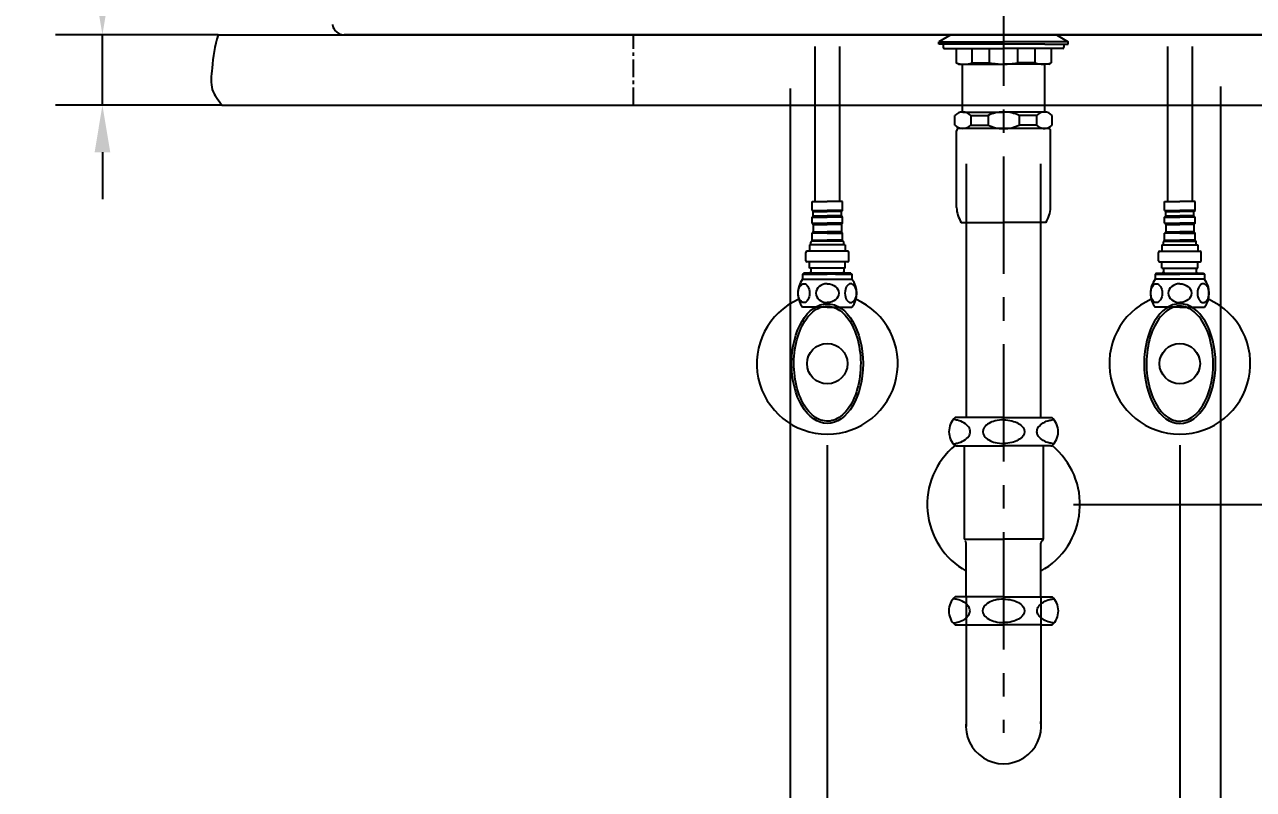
# Model space of a CAD drawing. Extents: x 9 to 3109, y -2323 to -132.
# Drawn here: x 793 to 1315, y -1925 to -1599 of the extents above; entities that cross this region are included whole.
import ezdxf

# ---------------------------------------------------------------- set-up
doc = ezdxf.new("R2010")
doc.units = 0
doc.header["$LTSCALE"] = 20
doc.header["$MEASUREMENT"] = 0
doc.linetypes.add('CENTER', pattern=[2, 1.25, -0.25, 0.25, -0.25])
doc.layers.get('0').update_dxf_attribs({"linetype": 'CONTINUOUS'})
doc.layers.get('DEFPOINTS').update_dxf_attribs({"linetype": 'CONTINUOUS'})
for name, color, linetype in [('1', 1, 'CONTINUOUS'), ('3', 3, 'CONTINUOUS'), ('4', 4, 'CONTINUOUS'), ('5', 5, 'CONTINUOUS'), ('6', 6, 'CONTINUOUS')]:
    doc.layers.add(name, color=color, linetype=linetype)
doc.styles.get("Standard").update_dxf_attribs({"font": 'NanumGothic.ttf'})
doc.dimstyles.get("Standard").update_dxf_attribs({"dimtxt": 2.5, "dimasz": 2, "dimexe": 2, "dimexo": 1, "dimgap": 1.5, "dimtad": 1, "dimdec": 0, "dimlfac": 10, "dimrnd": 0.5, "dimzin": 0, "dimdsep": 46, "dimtxsty": 'Standard', "dimcen": 0, "dimclrt": 2, "dimadec": 0, "dimazin": 0, "dimtfac": 1, "dimtdec": 0, "dimtmove": 0, "dimatfit": 3, "dimfxl": 1, "dimtolj": 1, "dimtzin": 0, "dimarcsym": 0})

# ---------------------------------------------------------------- blocks, each defined once
blk = doc.blocks.new('*D70')
at = {"color": 3, "lineweight": -2, "transparency": 16777216}
for p, q in [((1238.88, -1803.53), (1660.46, -1803.53)), ((1650.46, -1823.53), (1650.46, -2183.48)), ((1514.11, -2203.48), (1660.46, -2203.48))]:
    blk.add_line(p, q, dxfattribs=at)
at = {"color": 3, "transparency": 16777216}
for points in [[(1647.12, -1823.53), (1653.79, -1823.53), (1650.46, -1803.53)], [(1647.12, -2183.48), (1653.79, -2183.48), (1650.46, -2203.48)]]:
    blk.add_solid(points, dxfattribs=at)
at = {"layer": 'DEFPOINTS', "color": 0, "transparency": 16777216}
for p in [(1233.88, -1803.53), (1509.11, -2203.48), (1650.46, -2203.48)]:
    blk.add_point(p, dxfattribs=at)
at = {"color": 2, "transparency": 16777216, "insert": (1630.46, -2003.5), "char_height": 20, "attachment_point": 5, "rotation": 90}
blk.add_mtext('\\A1;400', dxfattribs=at)
blk = doc.blocks.new('*D71')
at = {"layer": '1', "color": 3, "lineweight": -2, "transparency": 16777216}
for p, q in [((825.68, -1583.5), (825.68, -1513.5)), ((874.97, -1603.5), (805.68, -1603.5)), ((825.68, -1633.5), (825.68, -1603.5)), ((876.43, -1633.5), (805.68, -1633.5)), ((825.68, -1653.5), (825.68, -1673.5))]:
    blk.add_line(p, q, dxfattribs=at)
at = {"layer": '1', "color": 3, "transparency": 16777216}
for points in [[(822.35, -1583.5), (829.01, -1583.5), (825.68, -1603.5)], [(822.35, -1653.5), (829.01, -1653.5), (825.68, -1633.5)]]:
    blk.add_solid(points, dxfattribs=at)
at = {"layer": 'DEFPOINTS', "color": 0, "transparency": 16777216}
for p in [(825.68, -1603.5), (874.97, -1603.5), (876.43, -1633.5)]:
    blk.add_point(p, dxfattribs=at)
at = {"layer": '1', "color": 2, "transparency": 16777216, "insert": (805.68, -1538.5), "char_height": 20, "attachment_point": 5, "rotation": 90}
blk.add_mtext('\\A1;30', dxfattribs=at)
blk = doc.blocks.new('*D73')
at = {"color": 3, "lineweight": -2, "transparency": 16777216}
for p, q in [((1134.11, -1778.18), (1134.11, -2001.11)), ((1284.11, -1778.18), (1284.11, -2001.11)), ((1154.11, -1981.11), (1264.11, -1981.11))]:
    blk.add_line(p, q, dxfattribs=at)
at = {"color": 3, "transparency": 16777216}
for points in [[(1154.11, -1977.77), (1154.11, -1984.44), (1134.11, -1981.11)], [(1264.11, -1977.77), (1264.11, -1984.44), (1284.11, -1981.11)]]:
    blk.add_solid(points, dxfattribs=at)
at = {"layer": 'DEFPOINTS', "color": 0, "transparency": 16777216}
for p in [(1134.11, -1778.18), (1284.11, -1778.18), (1284.11, -1981.11)]:
    blk.add_point(p, dxfattribs=at)
at = {"color": 2, "transparency": 16777216, "insert": (1209.11, -1961.11), "char_height": 20, "attachment_point": 5}
blk.add_mtext('\\A1;150', dxfattribs=at)
blk = doc.blocks.new('*D74')
at = {"layer": '3', "color": 3, "lineweight": -2, "transparency": 16777216}
for p, q in [((1301.48, -1625.49), (1301.48, -2076.74)), ((1118.34, -1626.3), (1118.34, -2076.74)), ((1138.34, -2056.74), (1281.48, -2056.74))]:
    blk.add_line(p, q, dxfattribs=at)
at = {"layer": '3', "color": 3, "transparency": 16777216}
for points in [[(1138.34, -2053.4), (1138.34, -2060.07), (1118.34, -2056.74)], [(1281.48, -2053.4), (1281.48, -2060.07), (1301.48, -2056.74)]]:
    blk.add_solid(points, dxfattribs=at)
at = {"layer": 'DEFPOINTS', "color": 0, "transparency": 16777216}
for p in [(1301.48, -1625.49), (1118.34, -1626.3), (1301.48, -2056.74)]:
    blk.add_point(p, dxfattribs=at)
at = {"layer": '3', "color": 2, "transparency": 16777216, "insert": (1209.91, -2036.74), "char_height": 20, "attachment_point": 5}
blk.add_mtext('\\A1;180', dxfattribs=at)
blk = doc.blocks.new('*D78')
at = {"layer": '3', "color": 3, "lineweight": -2, "transparency": 16777216}
for p, q in [((1513.41, -1443.5), (1660.46, -1443.5)), ((1650.46, -1783.53), (1650.46, -1463.5)), ((1238.88, -1803.53), (1660.46, -1803.53))]:
    blk.add_line(p, q, dxfattribs=at)
at = {"layer": '3', "color": 3, "transparency": 16777216}
for points in [[(1647.12, -1463.5), (1653.79, -1463.5), (1650.46, -1443.5)], [(1647.12, -1783.53), (1653.79, -1783.53), (1650.46, -1803.53)]]:
    blk.add_solid(points, dxfattribs=at)
at = {"layer": 'DEFPOINTS', "color": 0, "transparency": 16777216}
for p in [(1508.41, -1443.5), (1650.46, -1443.5), (1233.88, -1803.53)]:
    blk.add_point(p, dxfattribs=at)
at = {"layer": '3', "color": 2, "transparency": 16777216, "insert": (1630.46, -1623.51), "char_height": 20, "attachment_point": 5, "rotation": 90}
blk.add_mtext('\\A1;360', dxfattribs=at)

msp = doc.modelspace()

# ---------------------------------------------------------------- linework, layer by layer
at = {"color": 2, "linetype": 'CENTER', "ltscale": 2}
msp.add_line((1209.10671, -1415.25143, 44.71601), (1209.10671, -1900.78557, 44.71601), dxfattribs=at)
at = {"color": 7}
for p, q in [((1209.10671, -1603.50143, 44.71601), (928.51418, -1603.50143, 44.71601)), ((983.3926, -1603.50143, 44.71601), (1209.10671, -1603.50143, 44.71601)), ((1434.82082, -1603.50143, 44.71601), (1209.10671, -1603.50143, 44.71601)), ((1434.47708, -1603.50143, 44.71601), (1209.10671, -1603.50143, 44.71601)), ((1209.10671, -1603.50143, 44.71601), (1489.69897, -1603.50143, 44.71601))]:
    msp.add_line(p, q, dxfattribs=at)
at = {"layer": '1', "color": 7}
msp.add_arc((928.51418, -1598.50143, 44.71601), 5, 187.3523794, 270, dxfattribs=at)
at = {"layer": '1'}
msp.add_open_spline([(874.96599, -1603.50143, 44.71601), (873.409, -1608.31149, 44.71601), (872.41946, -1616.06523, 44.71601), (871.32071, -1627.49073, 44.71601), (875.09904, -1631.16176, 44.71601), (876.43131, -1633.50143, 44.71601)], degree=3, knots=[0.795697532, 0.795697532, 0.795697532, 0.795697532, 2.200271837, 3.161729505, 4.111089199, 4.111089199, 4.111089199, 4.111089199], dxfattribs=at)
at = {"layer": '3'}
for p, q in [((1186.60671, -1603.50143, 44.71601), (1181.60671, -1606.50143, 44.71601)), ((1231.60671, -1603.50143, 44.71601), (1236.60671, -1606.50143, 44.71601)), ((1181.60671, -1606.50143, 44.71601), (1209.10671, -1606.50143, 44.71601)), ((1181.60671, -1607.50143, 44.71601), (1181.60671, -1606.50143, 44.71601)), ((1191.60671, -1607.50143, 44.71601), (1181.60671, -1607.50143, 44.71601)), ((1183.41458, -1607.50143, 44.71601), (1183.41458, -1608.80143, 44.71601)), ((1183.91458, -1609.30143, 44.71601), (1188.91458, -1609.30143, 44.71601)), ((1188.91458, -1609.30143, 44.71601), (1209.10671, -1609.30143, 44.71601)), ((1188.91458, -1609.30143, 44.71601), (1188.91458, -1615.42407, 44.71601)), ((1226.60671, -1607.50143, 44.71601), (1191.60671, -1607.50143, 44.71601)), ((1195.68936, -1615.42407, 44.71601), (1195.68936, -1609.30143, 44.71601)), ((1203.09002, -1615.42407, 44.71601), (1203.09002, -1609.30143, 44.71601)), ((1236.60671, -1606.50143, 44.71601), (1209.10671, -1606.50143, 44.71601)), ((1229.29884, -1609.30143, 44.71601), (1209.10671, -1609.30143, 44.71601)), ((1215.12339, -1615.42407, 44.71601), (1215.12339, -1609.30143, 44.71601)), ((1222.52406, -1615.42407, 44.71601), (1222.52406, -1609.30143, 44.71601)), ((1226.60671, -1607.50143, 44.71601), (1236.60671, -1607.50143, 44.71601)), ((1229.29884, -1609.30143, 44.71601), (1229.29884, -1615.42407, 44.71601)), ((1234.29884, -1609.30143, 44.71601), (1229.29884, -1609.30143, 44.71601)), ((1234.79884, -1607.50143, 44.71601), (1234.79884, -1608.80143, 44.71601)), ((1236.60671, -1607.50143, 44.71601), (1236.60671, -1606.50143, 44.71601)), ((1189.91458, -1616.00143, 44.71601), (1188.91458, -1615.42407, 44.71601)), ((1195.68936, -1615.42407, 44.71601), (1203.09002, -1615.42407, 44.71601)), ((1222.52406, -1615.42407, 44.71601), (1215.12339, -1615.42407, 44.71601)), ((1228.29884, -1616.00143, 44.71601), (1229.29884, -1615.42407, 44.71601)), ((1189.91458, -1616.00143, 44.71601), (1191.31458, -1616.00143, 44.71601)), ((1191.31458, -1616.00143, 44.71601), (1209.10671, -1616.00143, 44.71601)), ((1191.60671, -1636.41266, 44.71601), (1191.60671, -1615.9803, 44.71601)), ((1191.60671, -1617.50143, 44.71601), (1191.60671, -1616.00143, 44.71601)), ((1226.89884, -1616.00143, 44.71601), (1209.10671, -1616.00143, 44.71601)), ((1226.60671, -1636.41266, 44.71601), (1226.60671, -1615.9803, 44.71601)), ((1226.60671, -1617.50143, 44.71601), (1226.60671, -1616.00143, 44.71601)), ((1228.29884, -1616.00143, 44.71601), (1226.89884, -1616.00143, 44.71601)), ((1191.7504, -1636.40702, 44.71601), (1208.86301, -1636.40702, 44.71601)), ((1226.46301, -1636.40702, 44.71601), (1209.3504, -1636.40702, 44.71601)), ((1188.36301, -1641.96364, 44.71601), (1188.36301, -1637.85039, 44.71601)), ((1195.1378, -1637.85039, 44.71601), (1195.1378, -1641.96364, 44.71601)), ((1195.1378, -1637.85039, 44.71601), (1202.53846, -1637.85039, 44.71601)), ((1202.53846, -1637.85039, 44.71601), (1202.53846, -1641.96364, 44.71601)), ((1215.67496, -1637.85039, 44.71601), (1215.67496, -1641.96364, 44.71601)), ((1223.07562, -1637.85039, 44.71601), (1215.67496, -1637.85039, 44.71601)), ((1223.07562, -1637.85039, 44.71601), (1223.07562, -1641.96364, 44.71601)), ((1229.8504, -1641.96364, 44.71601), (1229.8504, -1637.85039, 44.71601)), ((1189.10671, -1677.00936, 44.71601), (1189.10671, -1644.40702, 44.71601)), ((1209.10671, -1643.40702, 44.71601), (1190.10671, -1643.40702, 44.71601)), ((1195.1378, -1641.96364, 44.71601), (1202.53846, -1641.96364, 44.71601)), ((1226.46301, -1643.40702, 44.71601), (1209.10671, -1643.40702, 44.71601)), ((1223.07562, -1641.96364, 44.71601), (1215.67496, -1641.96364, 44.71601)), ((1225.90671, -1643.40702, 44.71601), (1226.46301, -1643.40702, 44.71601)), ((1226.46301, -1643.40702, 44.71601), (1226.86301, -1643.40702, 44.71601)), ((1228.10671, -1643.40702, 44.71601), (1226.60671, -1643.40702, 44.71601)), ((1229.10671, -1649.77126, 44.71601), (1229.10671, -1644.40702, 44.71601)), ((1229.10671, -1677.00936, 44.71601), (1229.10671, -1644.40702, 44.71601)), ((1193.23171, -1658.40702, 44.71601), (1193.23171, -1766.48686, 44.71601)), ((1224.98171, -1766.48686, 44.71601), (1224.98171, -1658.40702, 44.71601)), ((1191.10671, -1683.40702, 44.71601), (1209.10671, -1683.40702, 44.71601)), ((1227.10671, -1683.40702, 44.71601), (1209.10671, -1683.40702, 44.71601))]:
    msp.add_line(p, q, dxfattribs=at)
for centre, radius, start, end in [((1183.91458, -1608.80143, 44.71601), 0.5, 180, 270), ((1234.29884, -1608.80143, 44.71601), 0.5, 270, 0), ((1192.30197, -1605.82222, 44.71601), 10.18185, 250.567925, 289.432075), ((1208.91457, -1586.54909, 44.71601), 29.45658, 258.5955662, 270.3737354), ((1209.29885, -1586.54909, 44.71601), 29.45658, 269.6262646, 281.4044338), ((1225.91145, -1605.82222, 44.71601), 10.18185, 250.567925, 289.432075), ((1191.7504, -1641.11482, 44.71601), 4.70435, 43.9409373, 136.0590627), ((1208.64082, -1650.0115, 44.71601), 13.60629, 89.0642953, 116.6471866), ((1209.5726, -1650.0115, 44.71601), 13.60629, 63.3528134, 90.9357047), ((1226.46301, -1641.11482, 44.71601), 4.70435, 43.9409373, 136.0590627), ((1191.7504, -1638.69922, 44.71601), 4.70435, 223.9409373, 316.0590627), ((1190.10671, -1644.40702, 44.71601), 1, 90, 180), ((1208.64082, -1629.80254, 44.71601), 13.60629, 243.3528134, 270.9357047), ((1209.5726, -1629.80254, 44.71601), 13.60629, 269.0642953, 296.6471866), ((1226.46301, -1638.69922, 44.71601), 4.70435, 223.9409373, 316.0590627), ((1228.10671, -1644.40702, 44.71601), 1, 0, 90), ((1202.09511, -1676.46043, 44.71601), 13, 182.4200434, 212.3000082), ((1216.1183, -1676.46043, 44.71601), 13, 327.6999918, 357.5799566)]:
    msp.add_arc(centre, radius, start, end, dxfattribs=at)
at = {"layer": '4'}
for p, q in [((1192.85662, -1766.48686, 44.71601), (1188.56511, -1766.48686, 44.71601)), ((1209.10662, -1766.48686, 44.71601), (1192.85662, -1766.48686, 44.71601)), ((1209.10662, -1766.48686, 44.71601), (1225.35662, -1766.48686, 44.71601)), ((1225.35662, -1766.48686, 44.71601), (1229.64812, -1766.48686, 44.71601)), ((1188.95662, -1778.48686, 44.71601), (1188.56511, -1778.48686, 44.71601)), ((1188.95662, -1778.48686, 44.71601), (1209.10662, -1778.48686, 44.71601)), ((1192.30662, -1778.48686, 44.71601), (1192.30662, -1818.26698, 44.71601)), ((1229.25662, -1778.48686, 44.71601), (1209.10662, -1778.48686, 44.71601)), ((1225.90662, -1778.48686, 44.71601), (1225.90662, -1818.26698, 44.71601)), ((1229.25662, -1778.48686, 44.71601), (1229.64812, -1778.48686, 44.71601)), ((1192.30662, -1818.26698, 44.71601), (1209.10662, -1818.26698, 44.71601)), ((1225.90662, -1818.26698, 44.71601), (1209.10662, -1818.26698, 44.71601)), ((1193.23162, -1843.09106, 44.71601), (1193.23162, -1819.91186, 44.71601)), ((1224.98162, -1843.09106, 44.71601), (1224.98162, -1819.91186, 44.71601)), ((1193.23162, -1842.78686, 44.71601), (1188.48716, -1842.78686, 44.71601)), ((1209.02867, -1842.78686, 44.71601), (1193.23162, -1842.78686, 44.71601)), ((1193.23162, -1843.09106, 44.71601), (1193.23162, -1897.98686, 44.71601)), ((1209.02867, -1842.78686, 44.71601), (1209.10662, -1842.78686, 44.71601)), ((1209.18457, -1842.78686, 44.71601), (1209.10662, -1842.78686, 44.71601)), ((1209.18457, -1842.78686, 44.71601), (1224.98162, -1842.78686, 44.71601)), ((1224.98162, -1842.78686, 44.71601), (1229.72607, -1842.78686, 44.71601)), ((1224.98162, -1843.09106, 44.71601), (1224.98162, -1897.98686, 44.71601)), ((1188.48716, -1854.78686, 44.71601), (1193.23162, -1854.78686, 44.71601)), ((1193.23162, -1854.78686, 44.71601), (1209.02867, -1854.78686, 44.71601)), ((1224.98162, -1854.78686, 44.71601), (1209.18457, -1854.78686, 44.71601)), ((1224.98162, -1854.78686, 44.71601), (1229.72607, -1854.78686, 44.71601))]:
    msp.add_line(p, q, dxfattribs=at)
at = {"layer": '4', "elevation": 44.71601}
for points in [[(1194.91179, -1772.48686, 0.15521739), (1194.32129, -1770.63053, 0.106747244), (1192.25959, -1768.73986, 0.07304301), (1189.48972, -1767.62184, 0.028511088), (1187.76097, -1767.30583, 0.05952259)], [(1187.76097, -1777.66789, 0.028511088), (1189.48972, -1777.35188, 0.07304301), (1192.25959, -1776.23386, 0.106747244), (1194.32129, -1774.34318, 0.15521739), (1194.91179, -1772.48686, 0.15521739)], [(1200.82632, -1770.74792, 0.327290453), (1200.82632, -1774.2258, 0.106373385), (1202.84912, -1776.02239, 0.071219107), (1205.54907, -1777.07612, 0.057537424), (1209.10662, -1777.48686, 0.057537424)], [(1209.10662, -1767.48686, 0.057537424), (1205.54907, -1767.8976, 0.071219107), (1202.84912, -1768.95133, 0.106373365), (1200.82632, -1770.74792, 0.159482965)], [(1209.10662, -1767.48686, -0.057537424), (1212.66416, -1767.8976, -0.071219107), (1215.36411, -1768.95133, -0.106373365), (1217.38691, -1770.74792, -0.159482965)], [(1217.38691, -1770.74792, -0.327290453), (1217.38691, -1774.2258, -0.106373385), (1215.36411, -1776.02239, -0.071219107), (1212.66416, -1777.07612, -0.057537424), (1209.10662, -1777.48686, -0.057537424)], [(1223.30145, -1772.48686, -0.15521739), (1223.89194, -1770.63053, -0.106747244), (1225.95364, -1768.73986, -0.07304301), (1228.72351, -1767.62184, -0.028511088), (1230.45226, -1767.30583, -0.05952259)], [(1230.45226, -1777.66789, -0.028511088), (1228.72351, -1777.35188, -0.07304301), (1225.95364, -1776.23386, -0.106747244), (1223.89194, -1774.34318, -0.15521739), (1223.30145, -1772.48686, -0.15521739)], [(1193.23162, -1845.80139, 0.049056062), (1192.18164, -1845.03986, 0.07304301), (1189.41178, -1843.92184, 0.028511088), (1187.68302, -1843.60583)], [(1209.10662, -1843.78705, 0.058789896), (1205.47112, -1844.1976, 0.071219107), (1202.77117, -1845.25133, 0.106373365), (1200.74837, -1847.04792, 0.159482965)], [(1209.10662, -1843.78705, -0.058789896), (1212.74211, -1844.1976, -0.071219107), (1215.44206, -1845.25133, -0.106373365), (1217.46486, -1847.04792, -0.159482965)], [(1224.98162, -1845.80139, -0.049056062), (1226.03159, -1845.03986, -0.07304301), (1228.80146, -1843.92184, -0.028511088), (1230.53021, -1843.60583)], [(1194.83384, -1848.78686, 0.15521739), (1194.24334, -1846.93053, 0.054411203), (1193.2902, -1845.85398, 0.054411203)], [(1193.29197, -1851.71814, 0.054320903), (1194.24334, -1850.64318, 0.15521739), (1194.83384, -1848.78686)], [(1200.74837, -1847.04792, 0.327290453), (1200.74837, -1850.5258, 0.106373385), (1202.77117, -1852.32239, 0.071219107), (1205.47112, -1853.37612, 0.057537424), (1209.02867, -1853.78686, 0.057537424)], [(1217.46486, -1847.04792, -0.327290453), (1217.46486, -1850.5258, -0.106373385), (1215.44206, -1852.32239, -0.071219107), (1212.74211, -1853.37612, -0.057537424), (1209.18457, -1853.78686, -0.057537424)], [(1223.37939, -1848.78686, -0.15521739), (1223.96989, -1846.93053, -0.054949864), (1224.93358, -1845.84442, -0.054949864)], [(1224.92553, -1851.72201, -0.054539036), (1223.96989, -1850.64318, -0.15521739), (1223.37939, -1848.78686)], [(1187.68302, -1853.96789, 0.028511088), (1189.41178, -1853.65188, 0.07304301), (1192.18164, -1852.53386, 0.049056062), (1193.23162, -1851.77233, 0.049056062)], [(1230.53021, -1853.96789, -0.028511088), (1228.80146, -1853.65188, -0.07304301), (1226.03159, -1852.53386, -0.049056062), (1224.98162, -1851.77233, -0.049056062)]]:
    msp.add_lwpolyline(points, format="xyb", dxfattribs=at)
at = {"layer": '4'}
for centre, radius, start, end in [((1193.85662, -1772.48686, 44.71601), 8, 131.4096221, 228.5903779), ((1224.35662, -1772.48686, 44.71601), 8, 311.4096221, 48.5903779), ((1209.10662, -1803.48686, 44.71601), 32.5, 129.4470792, 240.760487), ((1209.10662, -1803.48686, 44.71601), 32.5, 299.239513, 50.5529208), ((1192.30662, -1819.91186, 44.71601), 0.925, 0, 58.7025878), ((1225.90662, -1819.91186, 44.71601), 0.925, 121.2974122, 180), ((1224.90662, -1818.26698, 44.71601), 1, 301.2974122, 0), ((1193.77867, -1848.78686, 44.71601), 8, 131.4096221, 228.5903779), ((1224.43457, -1848.78686, 44.71601), 8, 311.4096221, 48.5903779), ((1209.10662, -1897.86186, 44.71601), 16, 172.8333566, 7.1666434), ((1209.10662, -1897.86186, 44.71601), 16, 172.8333566, 180)]:
    msp.add_arc(centre, radius, start, end, dxfattribs=at)
at = {"layer": '5'}
for p, q in [((874.96599, -1603.50143, 44.71601), (1553.20292, -1603.50143, 44.71601)), ((876.43131, -1633.50143, 44.71601), (1554.66825, -1633.50143, 44.71601))]:
    msp.add_line(p, q, dxfattribs=at)
at = {"layer": '5', "color": 1, "linetype": 'CENTER', "ltscale": 0.3}
msp.add_line((1051.60671, -1633.50143, 44.71601), (1051.60671, -1603.50143, 44.71601), dxfattribs=at)
at = {"layer": '6'}
for p, q in [((1128.85671, -1608.50143, 44.71601), (1128.85671, -1674.42563, 44.71601)), ((1139.35671, -1608.50143, 44.71601), (1139.35671, -1674.42563, 44.71601)), ((1278.85671, -1608.50143, 44.71601), (1278.85671, -1674.42563, 44.71601)), ((1289.35671, -1608.50143, 44.71601), (1289.35671, -1674.42563, 44.71601)), ((1127.60671, -1674.42563, 44.71601), (1134.10671, -1674.42563, 44.71601)), ((1127.60671, -1678.25406, 44.71601), (1127.60671, -1674.42563, 44.71601)), ((1127.60671, -1678.25406, 44.71601), (1134.10671, -1678.25406, 44.71601)), ((1127.60671, -1678.25406, 44.71601), (1128.10671, -1678.75406, 44.71601)), ((1140.60671, -1674.42563, 44.71601), (1134.10671, -1674.42563, 44.71601)), ((1140.60671, -1678.25406, 44.71601), (1134.10671, -1678.25406, 44.71601)), ((1140.60671, -1678.25406, 44.71601), (1140.10671, -1678.75406, 44.71601)), ((1140.60671, -1678.25406, 44.71601), (1140.60671, -1674.42563, 44.71601)), ((1277.60671, -1674.42563, 44.71601), (1284.10671, -1674.42563, 44.71601)), ((1277.60671, -1678.25406, 44.71601), (1277.60671, -1674.42563, 44.71601)), ((1277.60671, -1678.25406, 44.71601), (1284.10671, -1678.25406, 44.71601)), ((1277.60671, -1678.25406, 44.71601), (1278.10671, -1678.75406, 44.71601)), ((1290.60671, -1674.42563, 44.71601), (1284.10671, -1674.42563, 44.71601)), ((1290.60671, -1678.25406, 44.71601), (1284.10671, -1678.25406, 44.71601)), ((1290.60671, -1678.25406, 44.71601), (1290.10671, -1678.75406, 44.71601)), ((1290.60671, -1678.25406, 44.71601), (1290.60671, -1674.42563, 44.71601)), ((1127.60671, -1681.0972, 44.71601), (1128.10671, -1680.5972, 44.71601)), ((1127.60671, -1681.0972, 44.71601), (1134.10671, -1681.0972, 44.71601)), ((1127.60671, -1683.75406, 44.71601), (1127.60671, -1681.0972, 44.71601)), ((1128.10671, -1678.75406, 44.71601), (1134.10671, -1678.75406, 44.71601)), ((1128.10671, -1680.5972, 44.71601), (1128.10671, -1678.75406, 44.71601)), ((1128.10671, -1680.5972, 44.71601), (1134.10671, -1680.5972, 44.71601)), ((1140.10671, -1678.75406, 44.71601), (1134.10671, -1678.75406, 44.71601)), ((1140.10671, -1680.5972, 44.71601), (1134.10671, -1680.5972, 44.71601)), ((1140.60671, -1681.0972, 44.71601), (1134.10671, -1681.0972, 44.71601)), ((1140.10671, -1680.5972, 44.71601), (1140.10671, -1678.75406, 44.71601)), ((1140.60671, -1681.0972, 44.71601), (1140.10671, -1680.5972, 44.71601)), ((1140.60671, -1683.75406, 44.71601), (1140.60671, -1681.0972, 44.71601)), ((1277.60671, -1681.0972, 44.71601), (1278.10671, -1680.5972, 44.71601)), ((1277.60671, -1681.0972, 44.71601), (1284.10671, -1681.0972, 44.71601)), ((1277.60671, -1683.75406, 44.71601), (1277.60671, -1681.0972, 44.71601)), ((1278.10671, -1678.75406, 44.71601), (1284.10671, -1678.75406, 44.71601)), ((1278.10671, -1680.5972, 44.71601), (1278.10671, -1678.75406, 44.71601)), ((1278.10671, -1680.5972, 44.71601), (1284.10671, -1680.5972, 44.71601)), ((1290.10671, -1678.75406, 44.71601), (1284.10671, -1678.75406, 44.71601)), ((1290.10671, -1680.5972, 44.71601), (1284.10671, -1680.5972, 44.71601)), ((1290.60671, -1681.0972, 44.71601), (1284.10671, -1681.0972, 44.71601)), ((1290.10671, -1680.5972, 44.71601), (1290.10671, -1678.75406, 44.71601)), ((1290.60671, -1681.0972, 44.71601), (1290.10671, -1680.5972, 44.71601)), ((1290.60671, -1683.75406, 44.71601), (1290.60671, -1681.0972, 44.71601)), ((1127.60671, -1683.75406, 44.71601), (1134.10671, -1683.75406, 44.71601)), ((1127.60671, -1683.75406, 44.71601), (1128.10671, -1684.25406, 44.71601)), ((1128.10671, -1687.42563, 44.71601), (1127.60671, -1687.92563, 44.71601)), ((1134.10671, -1687.92563, 44.71601), (1127.60671, -1687.92563, 44.71601)), ((1127.60671, -1690.92563, 44.71601), (1127.60671, -1687.92563, 44.71601)), ((1128.10671, -1684.25406, 44.71601), (1128.10671, -1687.42563, 44.71601)), ((1128.10671, -1684.25406, 44.71601), (1134.10671, -1684.25406, 44.71601)), ((1128.10671, -1687.42563, 44.71601), (1134.10671, -1687.42563, 44.71601)), ((1140.60671, -1683.75406, 44.71601), (1134.10671, -1683.75406, 44.71601)), ((1140.10671, -1684.25406, 44.71601), (1134.10671, -1684.25406, 44.71601)), ((1140.10671, -1687.42563, 44.71601), (1134.10671, -1687.42563, 44.71601)), ((1134.10671, -1687.92563, 44.71601), (1140.60671, -1687.92563, 44.71601)), ((1140.60671, -1683.75406, 44.71601), (1140.10671, -1684.25406, 44.71601)), ((1140.10671, -1684.25406, 44.71601), (1140.10671, -1687.42563, 44.71601)), ((1140.10671, -1687.42563, 44.71601), (1140.60671, -1687.92563, 44.71601)), ((1140.60671, -1690.92563, 44.71601), (1140.60671, -1687.92563, 44.71601)), ((1277.60671, -1683.75406, 44.71601), (1284.10671, -1683.75406, 44.71601)), ((1277.60671, -1683.75406, 44.71601), (1278.10671, -1684.25406, 44.71601)), ((1278.10671, -1687.42563, 44.71601), (1277.60671, -1687.92563, 44.71601)), ((1284.10671, -1687.92563, 44.71601), (1277.60671, -1687.92563, 44.71601)), ((1277.60671, -1690.92563, 44.71601), (1277.60671, -1687.92563, 44.71601)), ((1278.10671, -1684.25406, 44.71601), (1284.10671, -1684.25406, 44.71601)), ((1278.10671, -1684.25406, 44.71601), (1278.10671, -1687.42563, 44.71601)), ((1278.10671, -1687.42563, 44.71601), (1284.10671, -1687.42563, 44.71601)), ((1290.60671, -1683.75406, 44.71601), (1284.10671, -1683.75406, 44.71601)), ((1290.10671, -1684.25406, 44.71601), (1284.10671, -1684.25406, 44.71601)), ((1290.10671, -1687.42563, 44.71601), (1284.10671, -1687.42563, 44.71601)), ((1284.10671, -1687.92563, 44.71601), (1290.60671, -1687.92563, 44.71601)), ((1290.60671, -1683.75406, 44.71601), (1290.10671, -1684.25406, 44.71601)), ((1290.10671, -1684.25406, 44.71601), (1290.10671, -1687.42563, 44.71601)), ((1290.10671, -1687.42563, 44.71601), (1290.60671, -1687.92563, 44.71601)), ((1290.60671, -1690.92563, 44.71601), (1290.60671, -1687.92563, 44.71601)), ((1141.70671, -1692.92563, 44.71601), (1126.50671, -1692.92563, 44.71601)), ((1126.50671, -1692.92563, 44.71601), (1126.50671, -1695.67563, 44.71601)), ((1127.10671, -1692.92563, 44.71601), (1127.10671, -1691.72563, 44.71601)), ((1129.85671, -1691.42563, 44.71601), (1127.40671, -1691.42563, 44.71601)), ((1127.60671, -1690.92563, 44.71601), (1134.10671, -1690.92563, 44.71601)), ((1140.80671, -1691.42563, 44.71601), (1128.10671, -1691.42563, 44.71601)), ((1129.85671, -1691.42563, 44.71601), (1129.85671, -1690.92563, 44.71601)), ((1140.60671, -1690.92563, 44.71601), (1134.10671, -1690.92563, 44.71601)), ((1138.35671, -1691.42563, 44.71601), (1138.35671, -1690.92563, 44.71601)), ((1141.10671, -1692.92563, 44.71601), (1141.10671, -1691.72563, 44.71601)), ((1141.10671, -1692.92563, 44.71601), (1141.10671, -1691.72563, 44.71601)), ((1141.70671, -1692.92563, 44.71601), (1141.70671, -1695.67563, 44.71601)), ((1276.50671, -1692.92563, 44.71601), (1291.70671, -1692.92563, 44.71601)), ((1276.50671, -1692.92563, 44.71601), (1276.50671, -1695.67563, 44.71601)), ((1277.10671, -1692.92563, 44.71601), (1277.10671, -1691.72563, 44.71601)), ((1277.10671, -1692.92563, 44.71601), (1277.10671, -1691.72563, 44.71601)), ((1277.40671, -1691.42563, 44.71601), (1290.10671, -1691.42563, 44.71601)), ((1277.60671, -1690.92563, 44.71601), (1284.10671, -1690.92563, 44.71601)), ((1279.85671, -1691.42563, 44.71601), (1279.85671, -1690.92563, 44.71601)), ((1290.60671, -1690.92563, 44.71601), (1284.10671, -1690.92563, 44.71601)), ((1288.35671, -1691.42563, 44.71601), (1288.35671, -1690.92563, 44.71601)), ((1288.35671, -1691.42563, 44.71601), (1290.80671, -1691.42563, 44.71601)), ((1291.10671, -1692.92563, 44.71601), (1291.10671, -1691.72563, 44.71601)), ((1291.70671, -1692.92563, 44.71601), (1291.70671, -1695.67563, 44.71601)), ((1125.00671, -1699.67563, 44.71601), (1125.00671, -1696.17563, 44.71601)), ((1142.70671, -1695.67563, 44.71601), (1125.50671, -1695.67563, 44.71601)), ((1143.20671, -1699.67563, 44.71601), (1143.20671, -1696.17563, 44.71601)), ((1275.00671, -1699.67563, 44.71601), (1275.00671, -1696.17563, 44.71601)), ((1275.50671, -1695.67563, 44.71601), (1292.70671, -1695.67563, 44.71601)), ((1293.20671, -1699.67563, 44.71601), (1293.20671, -1696.17563, 44.71601)), ((1142.70671, -1700.17563, 44.71601), (1125.50671, -1700.17563, 44.71601)), ((1126.50671, -1702.92563, 44.71601), (1126.50671, -1700.17563, 44.71601)), ((1141.70671, -1702.92563, 44.71601), (1126.50671, -1702.92563, 44.71601)), ((1127.10671, -1702.92563, 44.71601), (1127.10671, -1704.42563, 44.71601)), ((1141.10671, -1702.92563, 44.71601), (1141.10671, -1704.42563, 44.71601)), ((1141.10671, -1702.92563, 44.71601), (1141.10671, -1704.42563, 44.71601)), ((1141.70671, -1702.92563, 44.71601), (1141.70671, -1700.17563, 44.71601)), ((1275.50671, -1700.17563, 44.71601), (1292.70671, -1700.17563, 44.71601)), ((1276.50671, -1702.92563, 44.71601), (1276.50671, -1700.17563, 44.71601)), ((1276.50671, -1702.92563, 44.71601), (1291.70671, -1702.92563, 44.71601)), ((1277.10671, -1702.92563, 44.71601), (1277.10671, -1704.42563, 44.71601)), ((1277.10671, -1702.92563, 44.71601), (1277.10671, -1704.42563, 44.71601)), ((1291.10671, -1702.92563, 44.71601), (1291.10671, -1704.42563, 44.71601)), ((1291.70671, -1702.92563, 44.71601), (1291.70671, -1700.17563, 44.71601)), ((1124.10671, -1704.92563, 44.71601), (1123.60671, -1705.42563, 44.71601)), ((1123.60671, -1705.42563, 44.71601), (1134.10671, -1705.42563, 44.71601)), ((1123.60671, -1705.42563, 44.71601), (1123.60671, -1707.52563, 44.71601)), ((1123.60671, -1707.52563, 44.71601), (1144.60671, -1707.52563, 44.71601)), ((1144.10671, -1704.92563, 44.71601), (1124.10671, -1704.92563, 44.71601)), ((1134.10671, -1704.92563, 44.71601), (1128.65671, -1704.92563, 44.71601)), ((1144.60671, -1705.42563, 44.71601), (1134.10671, -1705.42563, 44.71601)), ((1137.60671, -1705.42563, 44.71601), (1144.60671, -1705.42563, 44.71601)), ((1144.10671, -1704.92563, 44.71601), (1144.60671, -1705.42563, 44.71601)), ((1144.60671, -1705.42563, 44.71601), (1144.60671, -1707.52563, 44.71601)), ((1274.10671, -1704.92563, 44.71601), (1273.60671, -1705.42563, 44.71601)), ((1273.60671, -1705.42563, 44.71601), (1284.10671, -1705.42563, 44.71601)), ((1273.60671, -1705.42563, 44.71601), (1273.60671, -1707.52563, 44.71601)), ((1280.60671, -1705.42563, 44.71601), (1273.60671, -1705.42563, 44.71601)), ((1294.60671, -1707.52563, 44.71601), (1273.60671, -1707.52563, 44.71601)), ((1274.10671, -1704.92563, 44.71601), (1294.10671, -1704.92563, 44.71601)), ((1284.10671, -1704.92563, 44.71601), (1289.55671, -1704.92563, 44.71601)), ((1294.60671, -1705.42563, 44.71601), (1284.10671, -1705.42563, 44.71601)), ((1294.10671, -1704.92563, 44.71601), (1294.60671, -1705.42563, 44.71601)), ((1294.60671, -1705.42563, 44.71601), (1294.60671, -1707.52563, 44.71601)), ((1134.10671, -1719.52563, 44.71601), (1123.60671, -1719.52563, 44.71601)), ((1134.10671, -1719.52563, 44.71601), (1124.14742, -1719.52563, 44.71601)), ((1134.10671, -1719.52563, 44.71601), (1144.60671, -1719.52563, 44.71601)), ((1284.10671, -1719.52563, 44.71601), (1273.60671, -1719.52563, 44.71601)), ((1284.10671, -1719.52563, 44.71601), (1294.066, -1719.52563, 44.71601)), ((1284.10671, -1719.52563, 44.71601), (1294.60671, -1719.52563, 44.71601))]:
    msp.add_line(p, q, dxfattribs=at)
for centre in [(1134.10671, -1743.52563, 44.71601), (1284.10671, -1743.52563, 44.71601)]:
    msp.add_circle(centre, 8.61509, dxfattribs=at)
for centre, radius, start, end in [((1127.40671, -1691.72563, 44.71601), 0.3, 90, 180), ((1140.80671, -1691.72563, 44.71601), 0.3, 0, 90), ((1277.40671, -1691.72563, 44.71601), 0.3, 90, 180), ((1290.80671, -1691.72563, 44.71601), 0.3, 0, 90), ((1125.50671, -1696.17563, 44.71601), 0.5, 90, 180), ((1142.70671, -1696.17563, 44.71601), 0.5, 0, 90), ((1275.50671, -1696.17563, 44.71601), 0.5, 90, 180), ((1292.70671, -1696.17563, 44.71601), 0.5, 0, 90), ((1125.50671, -1699.67563, 44.71601), 0.5, 180, 270), ((1126.60671, -1704.42563, 44.71601), 0.5, 270, 360), ((1140.60671, -1704.42563, 44.71601), 0.5, 270, 360), ((1141.60671, -1704.42563, 44.71601), 0.5, 180, 270), ((1142.70671, -1699.67563, 44.71601), 0.5, 270, 0), ((1275.50671, -1699.67563, 44.71601), 0.5, 180, 270), ((1276.60671, -1704.42563, 44.71601), 0.5, 270, 360), ((1277.60671, -1704.42563, 44.71601), 0.5, 180, 270), ((1291.60671, -1704.42563, 44.71601), 0.5, 180, 270), ((1292.70671, -1699.67563, 44.71601), 0.5, 270, 0), ((1131.60671, -1713.52563, 44.71601), 10, 143.1301024, 216.8698976), ((1136.60671, -1713.52563, 44.71601), 10, 323.1301024, 36.8698976), ((1281.60671, -1713.52563, 44.71601), 10, 143.1301024, 216.8698976), ((1286.60671, -1713.52563, 44.71601), 10, 323.1301024, 36.8698976), ((1134.10671, -1743.52563, 44.71601), 30, 113.9172512, 66.0827488), ((1284.10671, -1743.52563, 44.71601), 30, 113.9172512, 66.0827488)]:
    msp.add_arc(centre, radius, start, end, dxfattribs=at)
for centre, major_axis, ratio in [((1124.14742, -1713.52563, 44.71601), (0, 4), 0.612372458), ((1274.14742, -1713.52563, 44.71601), (0, 4), 0.612372458), ((1134.10671, -1743.52563, 44.71601), (0, 25.5), 0.596528766)]:
    msp.add_ellipse(centre, major_axis=major_axis, ratio=ratio, dxfattribs=at)
for centre in [(1134.10671, -1713.52563, 44.71601), (1284.10671, -1713.52563, 44.71601)]:
    msp.add_ellipse(centre, major_axis=(4.89898, 0), ratio=0.816496611, start_param=1.570796211, end_param=4.712388714, dxfattribs=at)
at = {"layer": '6', "extrusion": (0, 0, -1)}
for centre in [(1134.10671, -1713.52563, 44.71601), (1284.10671, -1713.52563, 44.71601)]:
    msp.add_ellipse(centre, major_axis=(-4.89898, 0), ratio=0.816496611, start_param=1.570796211, end_param=4.712388714, dxfattribs=at)
for centre, major_axis, ratio in [((1144.066, -1713.52563, 44.71601), (0, 4), 0.612372458), ((1294.066, -1713.52563, 44.71601), (0, 4), 0.612372458), ((1284.10671, -1743.52563, 44.71601), (0, 25.5), 0.596528766)]:
    msp.add_ellipse(centre, major_axis=major_axis, ratio=ratio, dxfattribs=at)
at = {"layer": '6'}
for points in [[(1134.10671, -1719.02563, 44.71601), (1132.02632, -1719.02563, 44.71601), (1129.92657, -1719.83474, 44.71601), (1126.03034, -1723.07979, 44.71601), (1124.25812, -1725.51992, 44.71601), (1121.53227, -1731.54863, 44.71601), (1120.5806, -1735.12804, 44.71601), (1119.7302, -1742.64318, 44.71601), (1119.83152, -1746.57291, 44.71601), (1121.06342, -1753.93033, 44.71601), (1122.19391, -1757.35186, 44.71601), (1125.20633, -1762.94108, 44.71601), (1127.08421, -1765.09831, 44.71601), (1131.08935, -1767.74064, 44.71601), (1133.19487, -1768.24223, 44.71601), (1137.35037, -1767.64043, 44.71601), (1139.43212, -1766.51757, 44.71601), (1143.18333, -1762.68558, 44.71601), (1144.83206, -1759.98147, 44.71601), (1147.24644, -1753.5601, 44.71601), (1148.01122, -1749.85085, 44.71601), (1148.47289, -1742.23642, 44.71601), (1148.16975, -1738.33715, 44.71601), (1146.56691, -1731.19474, 44.71601), (1145.26735, -1727.95802, 44.71601), (1141.99646, -1722.85124, 44.71601), (1140.03273, -1720.99248, 44.71601), (1136.71502, -1719.34031, 44.71601), (1135.4095, -1719.02563, 44.71601), (1134.10671, -1719.02563, 44.71601)], [(1284.10671, -1719.02563, 44.71601), (1286.1871, -1719.02563, 44.71601), (1288.28685, -1719.83474, 44.71601), (1292.18308, -1723.07979, 44.71601), (1293.9553, -1725.51992, 44.71601), (1296.68115, -1731.54863, 44.71601), (1297.63282, -1735.12804, 44.71601), (1298.48322, -1742.64318, 44.71601), (1298.38189, -1746.57291, 44.71601), (1297.15, -1753.93033, 44.71601), (1296.01951, -1757.35186, 44.71601), (1293.00708, -1762.94108, 44.71601), (1291.12921, -1765.09831, 44.71601), (1287.12407, -1767.74064, 44.71601), (1285.01855, -1768.24223, 44.71601), (1280.86305, -1767.64043, 44.71601), (1278.7813, -1766.51757, 44.71601), (1275.03009, -1762.68558, 44.71601), (1273.38136, -1759.98147, 44.71601), (1270.96697, -1753.5601, 44.71601), (1270.2022, -1749.85085, 44.71601), (1269.74053, -1742.23642, 44.71601), (1270.04367, -1738.33715, 44.71601), (1271.64651, -1731.19474, 44.71601), (1272.94607, -1727.95802, 44.71601), (1276.21696, -1722.85124, 44.71601), (1278.18069, -1720.99248, 44.71601), (1281.4984, -1719.34031, 44.71601), (1282.80391, -1719.02563, 44.71601), (1284.10671, -1719.02563, 44.71601)]]:
    msp.add_open_spline(points, degree=3, knots=[0, 0, 0, 0, 0.461109739, 0.461109739, 0.922219478, 0.922219478, 1.383329216, 1.383329216, 1.844438955, 1.844438955, 2.305548694, 2.305548694, 2.766658433, 2.766658433, 3.227768172, 3.227768172, 3.688877911, 3.688877911, 4.149987649, 4.149987649, 4.611097388, 4.611097388, 5.072207127, 5.072207127, 5.533316866, 5.533316866, 5.994426605, 5.994426605, 6.283185307, 6.283185307, 6.283185307, 6.283185307], dxfattribs=at)

# ---------------------------------------------------------------- dimensions: what is measured, and where the dimension line sits
dim = msp.add_linear_dim(base=(1284.10671, -1981.10611, 44.71601), p1=(1134.10671, -1778.18416, 44.71601), p2=(1284.10671, -1778.18416, 44.71601), dimstyle='Standard', override={"dimtxt": 20, "dimasz": 20, "dimexe": 20, "dimexo": 0, "dimgap": 10, "dimdec": 4, "dimlfac": 1, "dimzin": 8, "dimclrd": 3, "dimclre": 3, "dimtdec": 4})
dim.commit()
dim.dimension.update_dxf_attribs({"geometry": '*D73', "text_midpoint": (1209.10671, -1961.10611, 44.71601)})
dim = msp.add_linear_dim(base=(1650.45651, -2203.47722, 44.71601), p1=(1233.88166, -1803.52563, 44.71601), p2=(1509.10671, -2203.47722, 44.71601), angle=90, dimstyle='Standard', override={"dimtxt": 20, "dimasz": 20, "dimexe": 10, "dimexo": 5, "dimgap": 10, "dimdec": 4, "dimlfac": 1, "dimzin": 8, "dimclrd": 3, "dimclre": 3, "dimtdec": 4})
dim.commit()
dim.dimension.update_dxf_attribs({"geometry": '*D70', "text_midpoint": (1630.45651, -2003.50143, 44.71601)})
at = {"layer": '1'}
dim = msp.add_linear_dim(base=(825.67874, -1603.50143, 44.71601), p1=(876.43131, -1633.50143, 44.71601), p2=(874.96599, -1603.50143, 44.71601), angle=90, dimstyle='Standard', override={"dimtxt": 20, "dimasz": 20, "dimexe": 20, "dimexo": 0, "dimgap": 10, "dimdec": 4, "dimlfac": 1, "dimzin": 8, "dimclrd": 3, "dimclre": 3, "dimtdec": 4}, dxfattribs=at)
dim.commit()
dim.dimension.update_dxf_attribs({"geometry": '*D71', "text_midpoint": (805.67874, -1538.50143, 44.71601)})
at = {"layer": '3'}
dim = msp.add_linear_dim(base=(1650.45651, -1443.50143, 44.71601), p1=(1233.88166, -1803.52563, 44.71601), p2=(1508.40864, -1443.50143, 44.71601), angle=90, dimstyle='Standard', override={"dimtxt": 20, "dimasz": 20, "dimexe": 10, "dimexo": 5, "dimgap": 10, "dimdec": 4, "dimlfac": 1, "dimzin": 8, "dimclrd": 3, "dimclre": 3, "dimtdec": 4}, dxfattribs=at)
dim.commit()
dim.dimension.update_dxf_attribs({"geometry": '*D78', "text_midpoint": (1630.45651, -1623.51353, 44.71601)})
dim = msp.add_linear_dim(base=(1301.48289, -2056.73726, 44.71601), p1=(1118.33895, -1626.29986, 44.71601), p2=(1301.48289, -1625.48603, 44.71601), text='180', dimstyle='Standard', override={"dimtxt": 20, "dimasz": 20, "dimexe": 20, "dimexo": 0, "dimgap": 10, "dimdec": 4, "dimlfac": 1, "dimzin": 8, "dimclrd": 3, "dimclre": 3, "dimtdec": 4}, dxfattribs=at)
dim.commit()
dim.dimension.update_dxf_attribs({"geometry": '*D74', "text_midpoint": (1209.91092, -2036.73726, 44.71601)})

doc.saveas('drawing.dxf')
